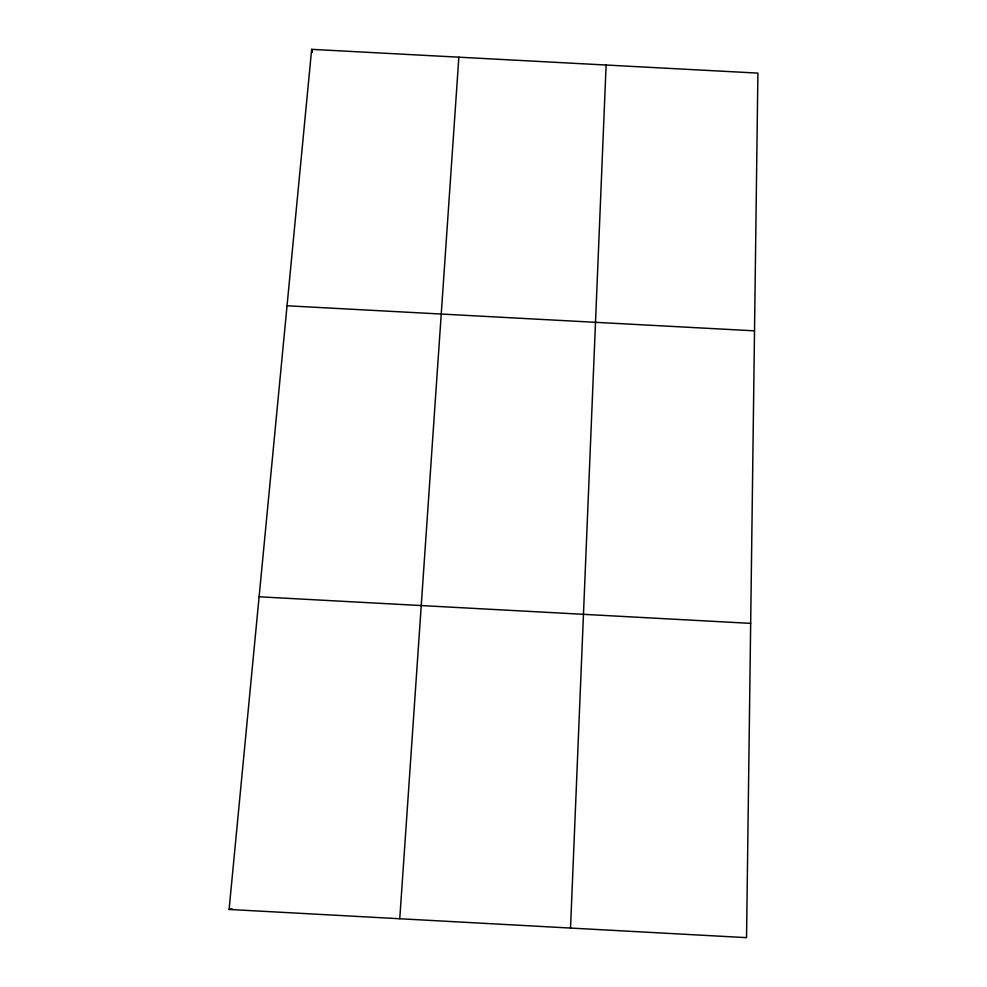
<?xml version="1.0" encoding="UTF-8"?>
<svg xmlns="http://www.w3.org/2000/svg" width="987" height="987" viewBox="0 0 987 987"><rect width="100%" height="100%" fill="white"/><g stroke="black" fill="none" stroke-linecap="round" stroke-linejoin="round"><path stroke-width="1.48" d="M570.523 928.051L606.117 65.031M399.76 918.749L458.856 57.184M229.095 909.446L311.658 49.35L757.905 73.112L746.542 937.65L229.095 909.446L232.093 908.891M287.044 305.773L754.524 330.842M259.1 596.79L750.675 623.365M311.658 49.35L312.324 52.299"/></g></svg>
